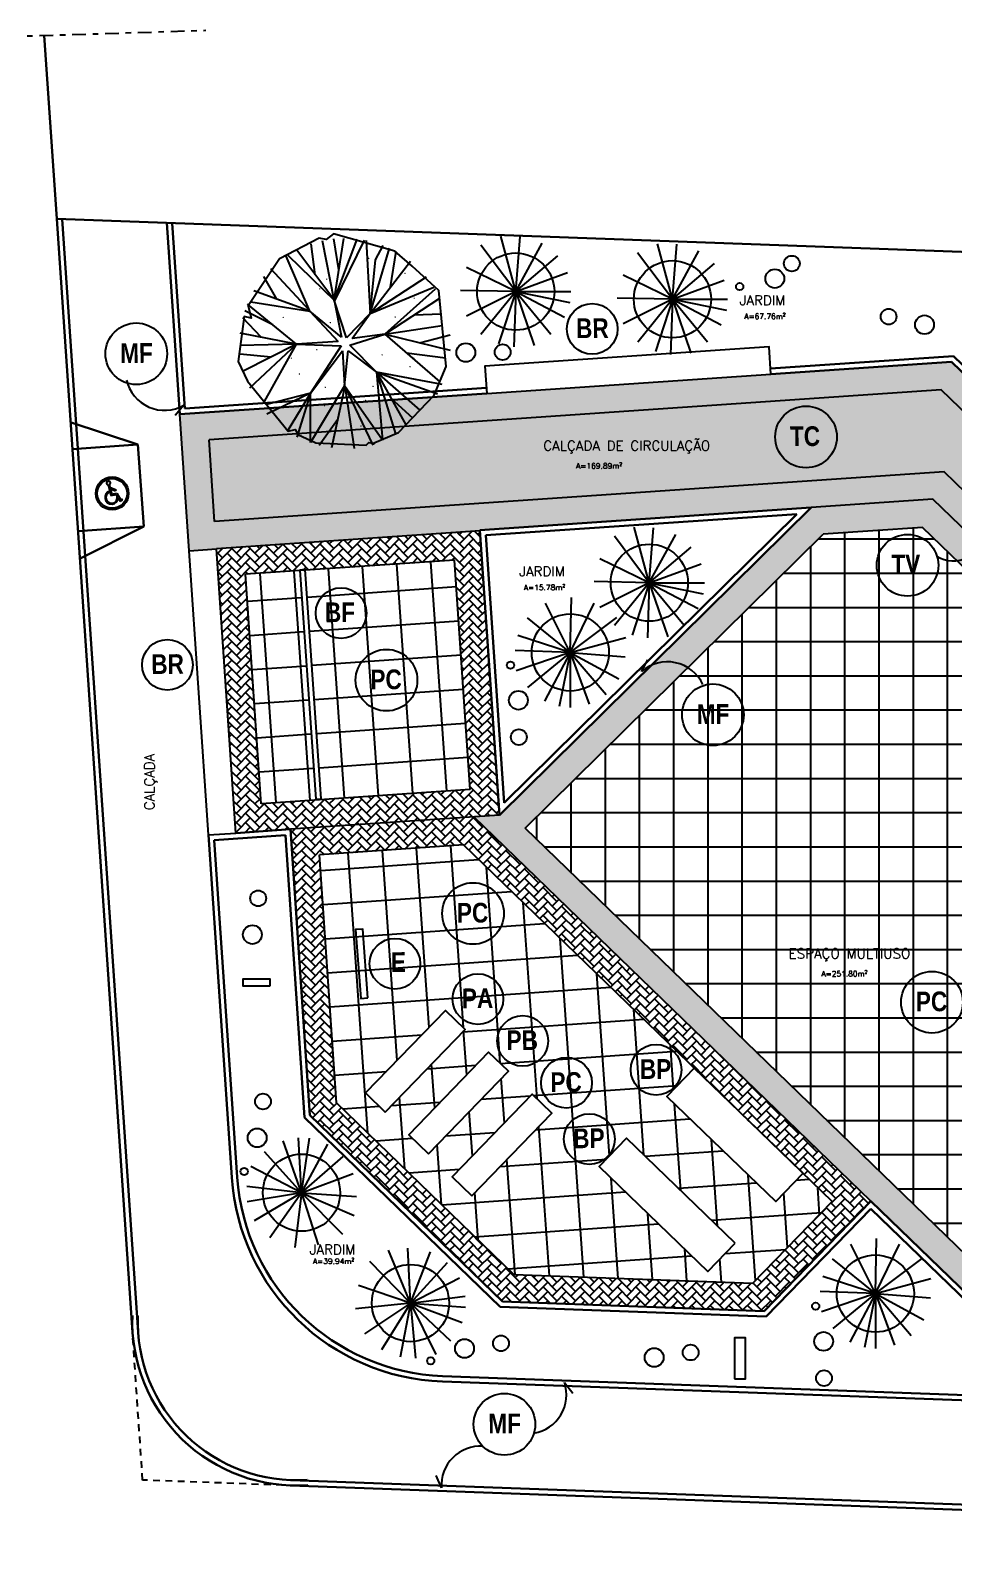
# Model space of a CAD drawing. Extents: x -599692 to 1491, y -9431878 to -451.
# Drawn here: x 1115.19 to 1132.05, y -586.55 to -558.82 of the extents above; entities that cross this region are included whole.
import ezdxf

# ---------------------------------------------------------------- set-up
doc = ezdxf.new("R2010")
doc.units = 0
doc.header["$LTSCALE"] = 0.5
doc.header["$MEASUREMENT"] = 0
doc.linetypes.add('DASHDOT', pattern=[1, 0.5, -0.25, 0, -0.25])
doc.linetypes.add('HIDDEN', pattern=[0.375, 0.25, -0.125])
for name, color, linetype in [('1', 1, 'CONTINUOUS'), ('DEMOLIR', 253, 'HIDDEN'), ('HACH', 8, 'CONTINUOUS'), ('HACHURA', 253, 'CONTINUOUS'), ('HACHURA1', 8, 'CONTINUOUS'), ('P01', 1, 'CONTINUOUS'), ('P1', 1, 'CONTINUOUS'), ('P15', 7, 'DASHDOT'), ('P2', 2, 'CONTINUOUS'), ('P3', 3, 'CONTINUOUS'), ('P4', 6, 'CONTINUOUS'), ('P6', 4, 'CONTINUOUS'), ('PVISTA', 1, 'CONTINUOUS'), ('TEXT', 1, 'CONTINUOUS'), ('TEXTO', 3, 'CONTINUOUS'), ('VEGETAÇÃO', 2, 'CONTINUOUS')]:
    doc.layers.add(name, color=color, linetype=linetype)
doc.styles.add('ARIAL', font='ARIALNB.TTF')
doc.styles.add('ROMANS', font='romans')
pattern_1 = [(45, (120.0618, -228.11359), (1e-17, 0.169705627), [0.36, -0.12]), (135, (120.14665, -228.02874), (1e-17, 0.169705627), [0.36, -0.12])]
pattern_2 = [(4, (120.0618, -228.1136), (-0.0435978, 0.62347753), []), (94, (120.0618, -228.1136), (-0.62347753, -0.0435978), [])]

# ---------------------------------------------------------------- blocks, each defined once
blk = doc.blocks.new('PALM')
at = {"layer": 'VEGETAÇÃO'}
for p, q in [((-0.138, 1.123), (0.048, 1.54)), ((-0.138, 0.618), (-0.71, 1.379)), ((-0.143, 0.623), (-0.456, 1.48)), ((-0.143, 0.623), (-0.134, 1.538)), ((-0.138, 0.618), (0.179, 1.521)), ((0.179, 1.521), (0.325, 0.819)), ((0.325, 0.819), (0.389, 1.485)), ((0.325, 0.819), (0.546, 1.432)), ((-0.555, 0.329), (-1.001, 1.151)), ((-0.836, 1.282), (-0.138, 0.618)), ((-0.555, 0.329), (-0.836, 1.282)), ((0.325, 0.819), (0.883, 1.244)), ((0.325, 0.819), (0.916, 1.109)), ((-0.555, 0.329), (-1.121, 0.995)), ((0.954, 1.073), (0.662, 0.162)), ((0.662, 0.162), (1.202, 0.925)), ((-0.555, 0.329), (-1.279, 0.745)), ((-0.833, 0.657), (-1.196, 0.877)), ((0.325, 0.819), (-0.01, 0.126)), ((0.024, 0.059), (0.325, 0.819)), ((0.662, 0.162), (1.341, 0.699)), ((-0.555, 0.329), (-1.483, 0.464)), ((-0.01, 0.126), (-0.138, 0.618)), ((-0.138, 0.618), (-0.089, 0.109)), ((0.992, 0.423), (1.433, 0.469)), ((-1.52, 0.317), (-0.555, 0.329)), ((-0.561, -0.234), (-1.483, 0.284)), ((-0.089, 0.109), (-0.555, 0.329)), ((-0.555, 0.329), (-0.095, 0.025)), ((0.662, 0.162), (1.466, 0.347)), ((-0.095, 0.025), (-0.561, -0.233)), ((0.662, 0.162), (0.024, 0.059)), ((0.081, 0.008), (0.662, 0.162)), ((0.571, -0.344), (0.081, 0.008)), ((0.662, 0.162), (1.495, 0.168)), ((0.662, 0.162), (1.477, -0.263)), ((1.184, 0.166), (1.501, -0.054)), ((-0.561, -0.234), (-1.536, -0.194)), ((-0.924, -0.03), (-1.491, -0.069)), ((-1.081, -0.212), (-1.49, -0.411)), ((-0.561, -0.233), (-0.112, -0.077)), ((-0.292, -0.484), (-0.027, -0.071)), ((-0.112, -0.077), (-0.292, -0.484)), ((-0.027, -0.071), (0.255, -0.569)), ((0.255, -0.569), (0.047, -0.066)), ((0.047, -0.066), (0.571, -0.344)), ((1.057, -0.044), (1.492, -0.162)), ((-0.561, -0.234), (-1.354, -0.52)), ((-0.561, -0.234), (-1.241, -0.905)), ((-1.147, -1.018), (-0.561, -0.234)), ((1.434, -0.306), (0.571, -0.344)), ((0.571, -0.344), (1.423, -0.469)), ((0.571, -0.344), (1.064, -1.055)), ((0.577, -0.353), (1.247, -0.83)), ((1.072, -0.418), (1.322, -0.704)), ((-0.922, -0.59), (-1.304, -0.684)), ((-0.292, -0.484), (-1.123, -1.043)), ((-0.292, -0.484), (-0.987, -1.169)), ((-0.292, -0.484), (-0.716, -1.345)), ((-0.292, -0.484), (-0.381, -1.468)), ((-0.292, -0.484), (-0.217, -1.263)), ((-0.029, -1.51), (-0.292, -0.484)), ((0.246, -0.564), (-0.003, -1.51)), ((0.255, -0.569), (0.103, -1.505)), ((0.246, -0.564), (0.931, -1.175)), ((1.042, -1.077), (0.246, -0.564)), ((0.255, -0.569), (0.591, -1.381)), ((0.255, -0.569), (0.296, -1.476)), ((0.596, -0.875), (0.745, -1.303)), ((-0.507, -0.922), (-0.487, -1.439)), ((0.275, -1.015), (0.439, -1.439)), ((-0.217, -1.263), (-0.285, -1.488))]:
    blk.add_line(p, q, dxfattribs=at)
blk.add_lwpolyline([(-0.705, 1.357), (-1.04, 1.123), (-1.439, 0.492), (-1.527, 0.05), (-1.205, -1.011), (-0.755, -1.276), (-0.464, -1.44), (0.454, -1.51), (0.543, -1.409), (0.65, -1.409), (1.15, -0.998), (1.461, -0.24), (1.385, -0.076), (1.486, -0.076), (1.442, 0.58), (1.252, 0.833), (0.53, 1.427), (0.435, 1.382), (0.384, 1.446), (0.106, 1.509), (-0.616, 1.401), (-0.648, 1.351), (-0.73, 1.351)], close=True, dxfattribs=at)
for points, const_width in [([(-0.007, 1.414, 1), (0.003, 1.414, 1)], 0.00956), ([(-0.494, 1.142, 1), (-0.484, 1.142, 1)], 0.00956), ([(0.082, 0.959, 1), (0.092, 0.959, 1)], 0.00956), ([(-0.488, 0.764, 1), (-0.478, 0.764, 1)], 0.00956), ([(0.126, 0.694, 1), (0.136, 0.694, 1)], 0.00956), ([(-0.551, 0.543, 1), (-0.541, 0.543, 1)], 0.00956), ([(0.531, 0.58, 1), (0.541, 0.58, 1)], 0.00956), ([(0.69, 0.378, 1), (0.699, 0.378, 1)], 0.00956), ([(-1.045, 0.025, 1), (-1.035, 0.025, 1)], 0.00956), ([(-1.019, 0.157, 1), (-1.01, 0.157, 1)], 0.00956), ([(-0.589, 0.069, 1), (-0.579, 0.069, 1)], 0.00956), ([(0.354, 0.183, 1), (0.364, 0.183, 1)], 0.00956), ([(0.726, -0.184, 1), (0.727, -0.184, 1)], 0.000956), ([(0.924, -0.177, 1), (0.934, -0.177, 1)], 0.00956), ([(-1.38, -0.36, 1), (-1.371, -0.36, 1)], 0.00956), ([(0.24, -0.24, 1), (0.25, -0.24, 1)], 0.00956), ([(-0.665, -0.506, 1), (-0.655, -0.506, 1)], 0.00956), ([(-0.88, -0.828, 1), (-0.871, -0.828, 1)], 0.00956), ([(0.418, -0.847, 1), (0.427, -0.847, 1)], 0.00956), ([(0.487, -0.689, 1), (0.497, -0.689, 1)], 0.00956), ([(-0.678, -1.156, 1), (-0.668, -1.156, 1)], 0.00956), ([(-0.121, -1.263, 1), (-0.111, -1.263, 1)], 0.00956)]:
    blk.add_lwpolyline(points, format="xyb", close=True, dxfattribs=dict(at, const_width=const_width))
blk = doc.blocks.new('A$C09504A52')
at = {"layer": 'VEGETAÇÃO', "linetype": 'Continuous', "ltscale": 3, "xscale": 2.1, "yscale": 2.1, "zscale": 2.1}
blk.add_blockref('PALM', (3.225, 3.172), dxfattribs=at)
blk = doc.blocks.new('A$C44756B37')
at = {"layer": 'PVISTA'}
for p, q in [((0.126, 0.484), (0.143, 0.324)), ((0.155, 0.483), (0.162, 0.42)), ((0.162, 0.42), (0.302, 0.338)), ((0.166, 0.385), (0.181, 0.248)), ((0.166, 0.385), (0.287, 0.314)), ((0.146, 0.304), (0.155, 0.219)), ((0.155, 0.219), (0.287, 0.219)), ((0.181, 0.248), (0.306, 0.248)), ((0.302, 0.338), (0.287, 0.314)), ((0.287, 0.219), (0.304, 0.177)), ((0.306, 0.248), (0.375, 0.079)), ((0.322, 0.133), (0.359, 0.042)), ((0.359, 0.042), (0.42, 0.067)), ((0.375, 0.079), (0.409, 0.093)), ((0.409, 0.093), (0.42, 0.067))]:
    blk.add_line(p, q, dxfattribs=at)
blk.add_lwpolyline([(0.146, 0.304, 2.388986), (0.304, 0.177, -0.830114)], format="xyb", dxfattribs=at)
for centre, radius, start, end in [((0.143, 0.53), 0.0491, 284.7935, 250.3107), ((0.162, 0.163), 0.163, 96.6867, 349.3931)]:
    blk.add_arc(centre, radius, start, end, dxfattribs=at)
blk = doc.blocks.new('A$C6E743D22')
at = {"layer": '1', "ltscale": 3}
h = blk.add_hatch(color=256, dxfattribs=at)
h.paths.add_polyline_path([(0, 0.408, 1), (0.816, 0.408, 1)])
h.paths.add_polyline_path([(0.776, 0.408, -1), (0.04, 0.408, -1)], flags=16)
h.paths.add_polyline_path([(0.624, 0.24), (0.635, 0.213), (0.574, 0.188), (0.537, 0.279, -0.360974), (0.377, 0.147, -0.943286), (0.359, 0.471), (0.341, 0.631, -6.596073), (0.37, 0.63), (0.377, 0.567), (0.517, 0.485), (0.502, 0.46), (0.381, 0.531), (0.396, 0.395), (0.522, 0.395), (0.59, 0.226)], flags=0)
h.paths.add_polyline_path([(0.519, 0.324, -2.386956), (0.361, 0.451), (0.37, 0.366), (0.502, 0.366)], flags=0)
h = blk.add_hatch(color=256, dxfattribs=at)
h.paths.add_polyline_path([(0.37, 0.63), (0.377, 0.567), (0.517, 0.485), (0.502, 0.46), (0.381, 0.531), (0.396, 0.395), (0.522, 0.395), (0.59, 0.226), (0.624, 0.24), (0.635, 0.213), (0.574, 0.188), (0.537, 0.279, -0.360974), (0.377, 0.147, -0.943286), (0.359, 0.471), (0.341, 0.631, -6.596073)])
h.paths.add_polyline_path([(0.519, 0.324), (0.502, 0.366), (0.37, 0.366), (0.361, 0.451, 2.386956)])
at = {"layer": 'TEXT'}
for radius in [0.408, 0.368]:
    blk.add_circle((0.408, 0.408), radius, dxfattribs=at)
at = {"layer": 'HACH', "ltscale": 3}
blk.add_blockref('A$C44756B37', (0.215, 0.147), dxfattribs=at)
blk = doc.blocks.new('A$C206D7CE9')
at = {"layer": 'HACH', "ltscale": 3, "xscale": 5.510876380422942, "yscale": 5.510876380422942, "zscale": 5.510876380422942}
blk.add_blockref('A$C6E743D22', (0, 0), dxfattribs=at)
blk = doc.blocks.new('A$C53B24436')
at = {"layer": 'PVISTA', "xscale": 0.2675669915776192, "yscale": 0.2675669915776192, "zscale": 0.2675669915776192, "rotation": 16.99718398011538}
blk.add_blockref('A$C206D7CE9', (-0.065, 0.028), dxfattribs=at)

msp = doc.modelspace()

# ---------------------------------------------------------------- hatches: boundary and pattern name
at = {"layer": 'HACHURA'}
h = msp.add_hatch(dxfattribs=at)
h.set_pattern_fill('AR-HBONE', color=256, scale=0.03, style=0)
h.set_pattern_definition(pattern_1)
h.paths.add_polyline_path([(1118.45, -566.299), (1118.552, -567.796), (1131.873, -566.889), (1144.661, -579.278), (1145.622, -578.287), (1145.422, -575.347), (1144.245, -576.566), (1144.605, -576.913), (1144.5, -577.021), (1143.745, -576.291), (1142.594, -575.18), (1142.306, -574.902), (1140.005, -572.679), (1139.717, -572.401), (1138.566, -571.29), (1138.17, -570.908), (1138.135, -570.944), (1136.229, -569.103), (1136.368, -568.959), (1136.728, -569.306), (1136.867, -569.163), (1137.953, -568.038), (1134.422, -567.909), (1131.821, -565.389)])
h = msp.add_hatch(dxfattribs=at)
h.set_pattern_fill('AR-HBONE', color=256, scale=0.03, style=0)
h.set_pattern_definition(pattern_1)
h.paths.add_polyline_path([(1129.448, -567.539), (1123.752, -573.159), (1123.288, -573.191), (1130.534, -580.211), (1132.766, -582.373), (1140.15, -582.641), (1143.667, -579.011), (1131.67, -567.388)])
h.paths.add_polyline_path([(1131.481, -567.902), (1142.96, -579.022), (1139.946, -582.134), (1132.976, -581.881), (1124.221, -573.399), (1129.667, -568.025)], flags=16)
h.paths.add_polyline_path([(1129.608, -575.983), (1130.572, -575.983), (1130.572, -576.158), (1129.608, -576.158)], flags=8)
h.paths.add_polyline_path([(1128.989, -575.554), (1131.53, -575.554), (1131.53, -575.884), (1128.989, -575.884)], flags=8)
h = msp.add_hatch(dxfattribs=at)
h.set_pattern_fill('AR-HBONE', color=256, scale=0.03, style=0)
h.set_pattern_definition(pattern_1)
h.paths.add_polyline_path([(1118.586, -568.294), (1118.939, -573.487), (1119.937, -573.419), (1123.752, -573.159), (1123.399, -567.967)])
h.paths.add_polyline_path([(1122.934, -568.5), (1123.219, -572.694), (1119.404, -572.954), (1119.118, -568.759)], flags=16)
h = msp.add_hatch(dxfattribs=at)
h.set_pattern_fill('NET', color=256, scale=5, style=0)
h.set_pattern_definition([(0, (120.0618, -228.1136), (0, 0.625), []), (90, (120.0618, -228.1136), (-0.625, 4e-17), [])])
h.paths.add_polyline_path([(1131.481, -567.902), (1129.667, -568.025), (1124.221, -573.399), (1132.976, -581.881), (1139.946, -582.134), (1142.96, -579.022)])
h.paths.add_polyline_path([(1129.608, -576.158), (1130.572, -576.158), (1130.572, -575.983), (1129.608, -575.983)], flags=24)
h.paths.add_polyline_path([(1128.989, -575.884), (1131.53, -575.884), (1131.53, -575.554), (1128.989, -575.554)], flags=24)
h = msp.add_hatch(dxfattribs=at)
h.set_pattern_fill('NET', color=256, scale=5, angle=4, style=0)
h.set_pattern_definition(pattern_2)
h.paths.add_polyline_path([(1122.934, -568.5), (1120.208, -568.685), (1120.501, -572.879), (1123.219, -572.694)])
h.paths.add_polyline_path([(1120.108, -568.692), (1119.118, -568.759), (1119.404, -572.954), (1120.401, -572.886)])
h = msp.add_hatch(dxfattribs=at)
h.set_pattern_fill('NET', color=256, scale=5, angle=4, style=0)
h.set_pattern_definition(pattern_2)
h.paths.add_polyline_path([(1123.1, -573.705), (1120.47, -573.884), (1120.778, -578.417), (1124.018, -581.555), (1128.382, -581.714), (1129.827, -580.222), (1129.295, -579.706), (1128.798, -580.221), (1126.812, -578.304), (1127.312, -577.786)])
h.paths.add_polyline_path([(1123.556, -577.49), (1123.916, -577.837), (1122.457, -579.348), (1122.097, -579)], flags=16)
h.paths.add_polyline_path([(1123.128, -577.074), (1121.669, -578.585), (1121.31, -578.237), (1122.769, -576.727)], flags=16)
h.paths.add_polyline_path([(1124.349, -578.257), (1124.709, -578.604), (1123.25, -580.115), (1122.891, -579.767)], flags=16)
h.paths.add_polyline_path([(1126.074, -579.064), (1128.059, -580.982), (1127.559, -581.5), (1125.574, -579.582)], flags=16)
at = {"layer": 'P01'}
h = msp.add_hatch(dxfattribs=at)
h.set_pattern_fill('AR-HBONE', color=256, scale=0.03, style=0)
h.set_pattern_definition(pattern_1)
h.paths.add_polyline_path([(1144.673, -579.985), (1146.136, -578.475), (1145.972, -576.072), (1149.998, -571.904), (1145.61, -567.666), (1144.984, -568.312), (1146.891, -570.155), (1147.179, -570.432), (1148.33, -571.544), (1149.085, -572.273), (1148.981, -572.381), (1148.621, -572.034), (1146.676, -574.048), (1146.712, -574.083), (1146.226, -574.586), (1146.19, -574.551), (1145.422, -575.347), (1145.622, -578.287), (1144.661, -579.278), (1131.873, -566.889), (1118.552, -567.796), (1118.45, -566.299), (1131.821, -565.389), (1134.422, -567.909), (1137.953, -568.038), (1137.978, -568.012), (1138.36, -567.616), (1139.472, -566.465), (1139.854, -566.069), (1140.965, -564.918), (1141.104, -564.775), (1140.744, -564.427), (1140.883, -564.283), (1142.79, -566.124), (1142.755, -566.16), (1143.151, -566.542), (1144.302, -567.654), (1144.589, -567.932), (1144.984, -568.312), (1145.61, -567.666), (1141.186, -563.394), (1137.211, -567.51), (1134.632, -567.417), (1132.009, -564.875), (1117.917, -565.834), (1118.087, -568.328), (1118.586, -568.294), (1123.399, -567.967), (1123.398, -567.951), (1129.448, -567.539), (1131.67, -567.388)])
h = msp.add_hatch(dxfattribs=at)
h.set_pattern_fill('AR-HBONE', color=256, scale=0.03, style=0)
h.set_pattern_definition(pattern_1)
h.paths.add_polyline_path([(1123.288, -573.191), (1119.937, -573.419), (1120.292, -578.642), (1123.807, -582.048), (1128.586, -582.222), (1130.534, -580.211)])
h.paths.add_polyline_path([(1129.827, -580.222), (1128.382, -581.714), (1124.018, -581.555), (1120.778, -578.417), (1120.47, -573.884), (1123.1, -573.705)], flags=16)

# ---------------------------------------------------------------- linework, layer by layer
at = {"layer": 'DEMOLIR'}
for p, q in [((1117.238, -585.312), (1117.033, -582.303)), ((1120.252, -585.421), (1117.238, -585.312))]:
    msp.add_line(p, q, dxfattribs=at)
at = {"layer": 'HACHURA1', "linetype": 'Continuous'}
for p, q in [((1117.993, -565.668), (1117.834, -565.854)), ((1126.347, -570.536), (1126.466, -570.322)), ((1124.943, -583.528), (1125.093, -583.722)), ((1122.695, -585.455), (1122.597, -585.23))]:
    msp.add_line(p, q, dxfattribs=at)
for centre, radius, start, end in [((1117.638, -565.049), 0.713, 192.9026, 299.8407), ((1132.046, -567.941), 0.573, 237.7767, 354.0719), ((1126.819, -571.071), 0.713, 24.4994, 131.4376), ((1124.265, -583.749), 0.713, 279.6381, 18.0946), ((1123.406, -585.404), 0.713, 86.4719, 184.0646)]:
    msp.add_arc(centre, radius, start, end, dxfattribs=at)
at = {"layer": 'P1'}
for p, q in [((1131.821, -565.389), (1118.45, -566.299)), ((1134.422, -567.909), (1131.821, -565.389)), ((1118.087, -568.328), (1117.917, -565.834)), ((1118.552, -567.796), (1118.45, -566.299)), ((1131.873, -566.889), (1118.552, -567.796)), ((1144.661, -579.278), (1131.873, -566.889)), ((1131.67, -567.388), (1129.448, -567.539)), ((1143.667, -579.011), (1131.67, -567.388)), ((1123.399, -567.967), (1118.586, -568.294)), ((1124.221, -573.399), (1129.667, -568.025)), ((1131.481, -567.902), (1129.667, -568.025)), ((1142.96, -579.022), (1131.481, -567.902)), ((1122.934, -568.5), (1119.118, -568.759)), ((1123.219, -572.694), (1122.934, -568.5)), ((1119.404, -572.954), (1119.118, -568.759)), ((1123.219, -572.694), (1119.404, -572.954)), ((1123.752, -573.159), (1119.937, -573.419)), ((1130.534, -580.211), (1123.288, -573.191)), ((1132.976, -581.881), (1124.221, -573.399)), ((1123.1, -573.705), (1120.47, -573.884)), ((1120.778, -578.417), (1120.47, -573.884)), ((1129.827, -580.222), (1123.1, -573.705)), ((1124.018, -581.555), (1120.778, -578.417)), ((1128.382, -581.714), (1129.827, -580.222)), ((1124.018, -581.555), (1128.382, -581.714))]:
    msp.add_line(p, q, dxfattribs=at)
for centre, radius in [((1125.447, -564.275), 0.463), ((1117.122, -564.729), 0.563), ((1129.352, -566.249), 0.563), ((1131.206, -568.594), 0.563), ((1120.861, -569.466), 0.463), ((1117.69, -570.413), 0.463), ((1121.691, -570.693), 0.563), ((1127.651, -571.326), 0.563), ((1123.271, -574.957), 0.563), ((1121.845, -575.874), 0.463), ((1123.361, -576.52), 0.463), ((1131.652, -576.578), 0.563), ((1124.178, -577.286), 0.463), ((1126.613, -577.813), 0.463), ((1124.978, -578.051), 0.463), ((1125.395, -579.079), 0.463), ((1123.845, -584.291), 0.563)]:
    msp.add_circle(centre, radius, dxfattribs=at)
at = {"layer": 'P15'}
msp.add_line((1103.957, -559.269), (1118.393, -558.818), dxfattribs=at)
at = {"layer": 'P2'}
for p, q in [((1118.087, -568.328), (1118.586, -568.294)), ((1118.44, -573.521), (1118.087, -568.328)), ((1118.939, -573.487), (1118.586, -568.294)), ((1118.44, -573.521), (1118.939, -573.487))]:
    msp.add_line(p, q, dxfattribs=at)
for points in [[(1123.521, -565.453), (1128.709, -565.101), (1128.677, -564.602), (1123.489, -564.954)], [(1120.501, -572.863), (1120.208, -568.673), (1120.108, -568.68), (1120.401, -572.87)], [(1121.352, -576.498), (1121.256, -575.241), (1121.126, -575.251), (1121.223, -576.508)], [(1121.669, -578.585), (1123.128, -577.074), (1122.769, -576.727), (1121.31, -578.237)], [(1122.457, -579.348), (1123.916, -577.837), (1123.556, -577.49), (1122.097, -579)], [(1129.298, -579.703), (1127.312, -577.786), (1126.812, -578.304), (1128.798, -580.221)], [(1123.25, -580.115), (1124.709, -578.604), (1124.349, -578.257), (1122.891, -579.767)], [(1128.059, -580.982), (1126.074, -579.064), (1125.574, -579.582), (1127.559, -581.5)]]:
    msp.add_lwpolyline(points, close=True, dxfattribs=at)
at = {"layer": 'P3', "lineweight": 30}
for p, q in [((1115.67, -562.265), (1115.441, -558.911)), ((1117.055, -582.616), (1115.67, -562.265)), ((1115.67, -562.265), (1149.647, -563.499)), ((1117.154, -582.609), (1115.77, -562.269)), ((1117.917, -565.834), (1117.679, -562.338)), ((1118.01, -565.728), (1117.78, -562.342)), ((1132.047, -564.772), (1128.703, -565)), ((1134.674, -567.318), (1132.047, -564.772)), ((1132.009, -564.875), (1128.709, -565.1)), ((1134.632, -567.417), (1132.009, -564.875)), ((1123.515, -565.353), (1118.01, -565.728)), ((1123.521, -565.453), (1117.917, -565.834)), ((1117.15, -566.388), (1115.917, -565.976)), ((1117.15, -566.388), (1115.953, -566.474)), ((1117.258, -567.884), (1117.15, -566.388)), ((1129.448, -567.539), (1123.398, -567.951)), ((1123.752, -573.159), (1129.448, -567.539)), ((1129.186, -567.657), (1123.504, -568.044)), ((1123.837, -572.935), (1129.186, -567.657)), ((1117.258, -567.884), (1116.061, -567.97)), ((1116.097, -568.469), (1117.258, -567.884)), ((1123.752, -573.159), (1123.398, -567.951)), ((1123.837, -572.935), (1123.504, -568.044)), ((1118.866, -579.784), (1118.44, -573.521)), ((1119.844, -573.525), (1118.547, -573.614)), ((1118.966, -579.777), (1118.547, -573.614)), ((1119.937, -573.419), (1118.939, -573.487)), ((1120.195, -578.688), (1119.844, -573.525)), ((1120.292, -578.642), (1119.937, -573.419)), ((1123.807, -582.048), (1120.292, -578.642)), ((1123.765, -582.147), (1120.195, -578.688)), ((1128.586, -582.222), (1130.534, -580.211)), ((1132.766, -582.373), (1130.534, -580.211)), ((1128.627, -582.323), (1130.536, -580.352)), ((1130.536, -580.352), (1132.665, -582.414)), ((1123.765, -582.147), (1128.627, -582.323)), ((1123.807, -582.048), (1128.586, -582.222)), ((1122.712, -583.509), (1132.712, -583.872)), ((1122.716, -583.409), (1132.615, -583.769)), ((1119.942, -585.31), (1151.219, -586.446)), ((1119.939, -585.41), (1151.216, -586.546))]:
    msp.add_line(p, q, dxfattribs=at)
for centre, radius, start, end in [((1122.857, -579.512), 4, 183.8934, 267.9207), ((1122.857, -579.512), 3.9, 183.8934, 267.9207), ((1120.048, -582.412), 3, 177.9207, 273.8934), ((1120.048, -582.412), 2.9, 177.9207, 273.8934)]:
    msp.add_arc(centre, radius, start, end, dxfattribs=at)
at = {"layer": 'P6'}
for points in [[(1119.565, -576.276), (1119.565, -576.156), (1119.065, -576.156), (1119.065, -576.276)], [(1128.044, -583.459), (1128.244, -583.459), (1128.244, -582.709), (1128.044, -582.709)]]:
    msp.add_lwpolyline(points, close=True, dxfattribs=at)
at = {"layer": 'VEGETAÇÃO', "linetype": 'Continuous', "ltscale": 3}
for p, q in [((1124.051, -563.592), (1123.776, -562.58)), ((1124.051, -563.592), (1123.413, -562.742)), ((1124.051, -563.592), (1124.13, -562.588)), ((1124.051, -563.592), (1124.533, -562.708)), ((1126.913, -563.732), (1126.638, -562.72)), ((1126.913, -563.732), (1126.992, -562.728)), ((1126.913, -563.732), (1127.396, -562.848)), ((1124.051, -563.592), (1124.817, -562.939)), ((1126.913, -563.732), (1126.275, -562.882)), ((1126.913, -563.732), (1127.68, -563.079)), ((1124.051, -563.592), (1123.15, -563.155)), ((1124.051, -563.592), (1124.996, -563.245)), ((1126.913, -563.732), (1126.012, -563.295)), ((1126.913, -563.732), (1127.859, -563.385)), ((1124.051, -563.592), (1123.044, -563.57)), ((1124.051, -563.592), (1123.15, -564.043)), ((1124.051, -563.592), (1123.416, -564.374)), ((1124.051, -563.592), (1123.739, -564.55)), ((1124.051, -563.592), (1124.017, -564.599)), ((1124.051, -563.592), (1125.058, -563.592)), ((1124.051, -563.592), (1124.942, -564.062)), ((1124.051, -563.592), (1125.038, -563.794)), ((1124.051, -563.592), (1124.389, -564.58)), ((1124.051, -563.592), (1124.69, -564.371)), ((1126.913, -563.732), (1125.906, -563.71)), ((1126.913, -563.732), (1126.012, -564.183)), ((1126.913, -563.732), (1126.278, -564.514)), ((1126.913, -563.732), (1126.601, -564.69)), ((1126.913, -563.732), (1126.879, -564.739)), ((1126.913, -563.732), (1127.921, -563.732)), ((1126.913, -563.732), (1127.805, -564.202)), ((1126.913, -563.732), (1127.9, -563.934)), ((1126.913, -563.732), (1127.251, -564.72)), ((1126.913, -563.732), (1127.553, -564.511)), ((1126.49, -568.913), (1125.852, -568.063)), ((1126.49, -568.913), (1126.214, -567.9)), ((1126.49, -568.913), (1126.569, -567.909)), ((1126.49, -568.913), (1126.972, -568.029)), ((1126.49, -568.913), (1127.256, -568.26)), ((1126.49, -568.913), (1125.589, -568.475)), ((1126.49, -568.913), (1127.435, -568.566)), ((1126.49, -568.913), (1125.483, -568.891)), ((1126.49, -568.913), (1125.589, -569.363)), ((1126.49, -568.913), (1125.855, -569.695)), ((1126.49, -568.913), (1126.177, -569.87)), ((1126.49, -568.913), (1126.455, -569.92)), ((1126.49, -568.913), (1127.497, -568.913)), ((1126.49, -568.913), (1127.381, -569.382)), ((1126.49, -568.913), (1127.476, -569.115)), ((1126.49, -568.913), (1126.828, -569.901)), ((1126.49, -568.913), (1127.129, -569.691)), ((1125.047, -570.187), (1125.069, -569.18)), ((1125.047, -570.187), (1124.596, -569.286)), ((1125.047, -570.187), (1125.484, -569.286)), ((1125.047, -570.187), (1124.265, -569.552)), ((1125.047, -570.187), (1125.897, -569.549)), ((1125.047, -570.187), (1124.089, -569.875)), ((1125.047, -570.187), (1126.059, -569.912)), ((1125.047, -570.187), (1124.04, -570.153)), ((1125.047, -570.187), (1124.059, -570.525)), ((1125.047, -570.187), (1124.268, -570.827)), ((1125.047, -570.187), (1124.577, -571.078)), ((1125.047, -570.187), (1124.845, -571.174)), ((1125.047, -570.187), (1125.047, -571.194)), ((1125.047, -570.187), (1125.394, -571.133)), ((1125.047, -570.187), (1125.931, -570.67)), ((1125.047, -570.187), (1126.051, -570.266)), ((1125.047, -570.187), (1125.7, -570.954)), ((1120.139, -580.059), (1119.804, -579.109)), ((1120.139, -580.059), (1120.083, -579.054)), ((1120.139, -580.059), (1120.285, -579.063)), ((1120.139, -580.059), (1120.62, -579.174)), ((1120.139, -580.059), (1119.462, -579.314)), ((1120.139, -580.059), (1120.897, -579.396)), ((1120.139, -580.059), (1119.211, -579.582)), ((1120.139, -580.059), (1121.084, -579.71)), ((1120.139, -580.059), (1119.138, -579.947)), ((1120.139, -580.059), (1119.146, -580.229)), ((1120.139, -580.059), (1119.273, -580.574)), ((1120.139, -580.059), (1119.563, -580.885)), ((1120.139, -580.059), (1120.015, -581.059)), ((1120.139, -580.059), (1121.144, -580.127)), ((1120.139, -580.059), (1120.888, -580.814)), ((1120.139, -580.059), (1121.101, -580.478)), ((1120.139, -580.059), (1120.441, -581.014)), ((1122.129, -582.077), (1121.728, -581.107)), ((1122.129, -582.077), (1122.081, -581.071)), ((1122.129, -582.077), (1122.496, -581.139)), ((1130.619, -581.902), (1130.169, -581.001)), ((1130.619, -581.902), (1130.641, -580.895)), ((1130.619, -581.902), (1131.057, -581.001)), ((1122.129, -582.077), (1121.389, -581.314)), ((1122.129, -582.077), (1122.807, -581.332)), ((1130.619, -581.902), (1129.838, -581.267)), ((1130.619, -581.902), (1131.47, -581.263)), ((1122.129, -582.077), (1123.023, -581.613)), ((1130.619, -581.902), (1129.662, -581.589)), ((1130.619, -581.902), (1131.632, -581.626)), ((1122.129, -582.077), (1121.18, -581.757)), ((1122.129, -582.077), (1123.128, -581.95)), ((1130.619, -581.902), (1129.613, -581.867)), ((1130.619, -581.902), (1129.632, -582.239)), ((1130.619, -581.902), (1129.841, -582.541)), ((1130.619, -581.902), (1130.15, -582.793)), ((1130.619, -581.902), (1130.418, -582.888)), ((1130.619, -581.902), (1130.619, -582.909)), ((1130.619, -581.902), (1130.967, -582.847)), ((1130.619, -581.902), (1131.503, -582.384)), ((1130.619, -581.902), (1131.623, -581.981)), ((1130.619, -581.902), (1131.273, -582.668)), ((1122.129, -582.077), (1121.128, -582.182)), ((1122.129, -582.077), (1121.292, -582.637)), ((1122.129, -582.077), (1121.598, -582.933)), ((1122.129, -582.077), (1121.941, -583.066)), ((1122.129, -582.077), (1123.073, -582.43)), ((1122.129, -582.077), (1123.134, -582.152)), ((1122.129, -582.077), (1122.222, -583.08)), ((1122.129, -582.077), (1122.589, -583.014)), ((1122.129, -582.077), (1122.862, -582.768))]:
    msp.add_line(p, q, dxfattribs=at)
for centre, radius in [((1124.051, -563.592), 0.705), ((1126.913, -563.732), 0.705), ((1129.092, -563.08), 0.144), ((1128.782, -563.356), 0.172), ((1128.14, -563.501), 0.0664), ((1130.86, -564.051), 0.144), ((1131.516, -564.197), 0.172), ((1123.14, -564.707), 0.172), ((1123.812, -564.699), 0.144), ((1126.49, -568.913), 0.705), ((1125.047, -570.187), 0.705), ((1123.955, -570.42), 0.0664), ((1124.1, -571.061), 0.172), ((1124.108, -571.734), 0.144), ((1119.348, -574.679), 0.144), ((1119.242, -575.343), 0.172), ((1119.435, -578.393), 0.144), ((1119.329, -579.057), 0.172), ((1120.139, -580.059), 0.705), ((1119.093, -579.671), 0.0664), ((1122.129, -582.077), 0.705), ((1130.619, -581.902), 0.705), ((1129.528, -582.134), 0.0664), ((1123.116, -582.906), 0.172), ((1123.782, -582.812), 0.144), ((1129.673, -582.776), 0.172), ((1122.498, -583.131), 0.0664), ((1126.579, -583.071), 0.172), ((1127.245, -582.978), 0.144), ((1129.681, -583.448), 0.144)]:
    msp.add_circle(centre, radius, dxfattribs=at)

# ---------------------------------------------------------------- block references
at = {"layer": 'P1', "xscale": 0.5000000003108792, "yscale": 0.5, "zscale": 0.5, "rotation": 351.8652093917754}
msp.add_blockref('A$C53B24436', (1116.461, -567.643), dxfattribs=at)
at = {"layer": 'VEGETAÇÃO', "linetype": 'Continuous', "ltscale": 3, "xscale": 0.5999999999199999, "yscale": 0.599999999627471, "zscale": 0.6, "rotation": 168.5151477712451}
msp.add_blockref('A$C09504A52', (1123.183, -563.037), dxfattribs=at)

# ---------------------------------------------------------------- texts
at = {"layer": 'P4', "attachment_point": 1, "style": 'ROMANS'}
for s, insert, char_height, width in [('{\\C3;JARDIM}', (1128.14, -563.661), 0.18, 3.05792), ('{\\C3;A=67.76m²}', (1128.225, -563.995), 0.1, 3.05792), ('{\\C3;CALÇADA DE CIRCULAÇÃO}', (1124.554, -566.319), 0.18, 4.0896), ('{\\C3;A=169.89m²}', (1125.153, -566.727), 0.1, 3.05792), ('{\\C3;JARDIM}', (1124.114, -568.615), 0.18, 3.05792), ('{\\C3;A=15.78m²}', (1124.199, -568.949), 0.1, 3.05792), ('{\\C3;ESPAÇO MULTIUSO}', (1129.034, -575.599), 0.18, 3.05792), ('{\\C3;A=251.80m²}', (1129.633, -576.008), 0.1, 3.05792), ('{\\C3;JARDIM}', (1120.288, -581.008), 0.18, 3.05792), ('{\\C3;A=39.94m²}', (1120.347, -581.262), 0.1, 3.05792)]:
    msp.add_mtext(s, dxfattribs=dict(at, insert=insert, char_height=char_height, width=width))
at = {"layer": 'P4', "insert": (1117.272, -573.069), "char_height": 0.18, "width": 4.0896, "attachment_point": 1, "rotation": 90, "style": 'ROMANS'}
msp.add_mtext('{\\C3;CALÇADA }', dxfattribs=at)
at = {"layer": 'TEXTO', "linetype": 'Continuous', "ltscale": 3, "style": 'ARIAL'}
for s, p in [('BR', (1125.154, -564.443, 263.894)), ('MF', (1116.829, -564.897, 263.894)), ('TC', (1129.06, -566.417, 263.894)), ('TV', (1130.913, -568.762, 263.894)), ('BF', (1120.568, -569.634, 263.894)), ('BR', (1117.397, -570.581, 263.894)), ('PC', (1121.398, -570.861, 263.894)), ('MF', (1127.358, -571.494, 263.894)), ('PC', (1122.978, -575.125, 263.894)), ('E', (1121.773, -576.025, 263.894)), ('PA', (1123.068, -576.688, 263.894)), ('PC', (1131.359, -576.746, 263.894)), ('PB', (1123.885, -577.454, 263.894)), ('BP', (1126.32, -577.981, 263.894)), ('PC', (1124.685, -578.219, 263.894)), ('BP', (1125.102, -579.247, 263.894)), ('MF', (1123.552, -584.459, 263.894))]:
    msp.add_text(s, height=0.36, rotation=0.3821, dxfattribs=at).set_placement(p)

doc.saveas('drawing.dxf')
